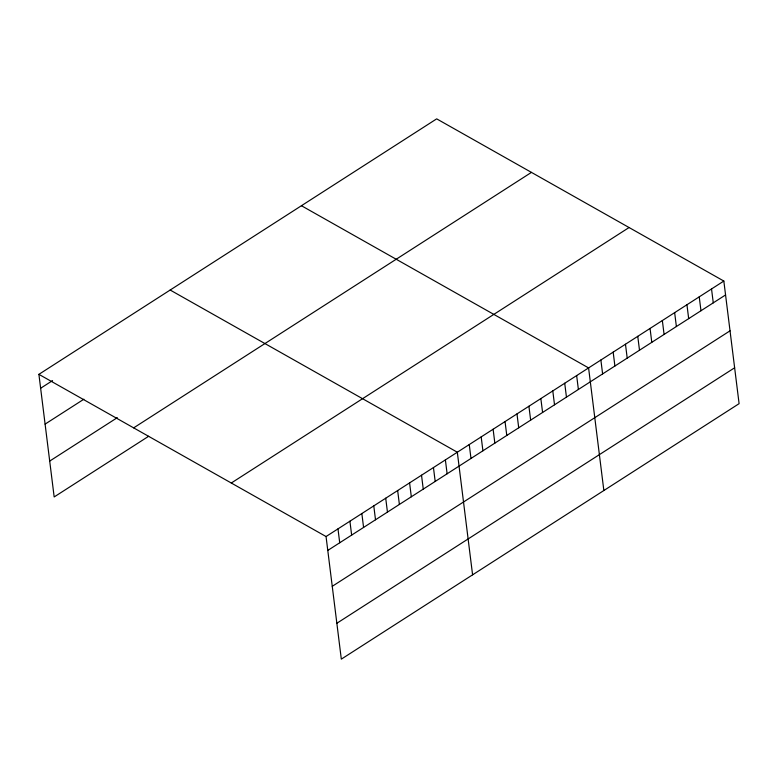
<?xml version="1.0" encoding="UTF-8"?>
<svg xmlns="http://www.w3.org/2000/svg" width="778" height="778" viewBox="0 0 778 778"><rect width="100%" height="100%" fill="white"/><g stroke="black" fill="none" stroke-linecap="round" stroke-linejoin="round"><path stroke-width="1.17" d="M38.9 374.344L436.682 118.859L723.832 281.053L739.1 403.656L341.318 659.141L326.05 536.538L38.9 374.344L54.168 496.947L148.647 436.273M40.631 388.251L52.564 380.588M45.095 424.117L83.878 399.211M49.704 461.082L117.322 417.65M133.66 427.871L531.442 172.385M231.29 483.012L629.071 227.526M326.05 536.538L723.832 281.053M327.781 550.435L725.563 294.95M332.255 586.311L730.027 330.825M336.855 623.266L734.636 367.78M301.436 205.723L588.586 367.916L603.854 490.519M170.168 290.038L457.318 452.222L472.586 574.825M711.53 288.949L713.27 302.846M699.237 296.846L700.968 310.743M686.945 304.743L688.676 318.64M674.652 312.639L676.383 326.536M662.35 320.536L664.081 334.433M650.058 328.433L651.789 342.33M637.765 336.329L639.497 350.226M625.473 344.226L627.204 358.123M613.171 352.123L614.902 366.02M600.879 360.019L602.61 373.917M576.654 375.579L578.385 389.486M564.721 383.243L566.452 397.15M552.788 390.906L554.52 404.813M540.846 398.579L542.587 412.476M528.914 406.242L530.645 420.139M516.981 413.906L518.712 427.803M505.048 421.569L506.779 435.466M493.116 429.232L494.847 443.129M481.183 436.896L482.914 450.802M469.251 444.559L470.982 458.466M445.386 459.895L447.117 473.792M433.453 467.559L435.184 481.456M421.52 475.222L423.251 489.119M409.588 482.885L411.319 496.782M397.655 490.548L399.386 504.455M385.713 498.212L387.454 512.119M373.78 505.875L375.511 519.782M361.848 513.548L363.579 527.445M349.915 521.211L351.646 535.108M337.983 528.875L339.714 542.772"/></g></svg>
